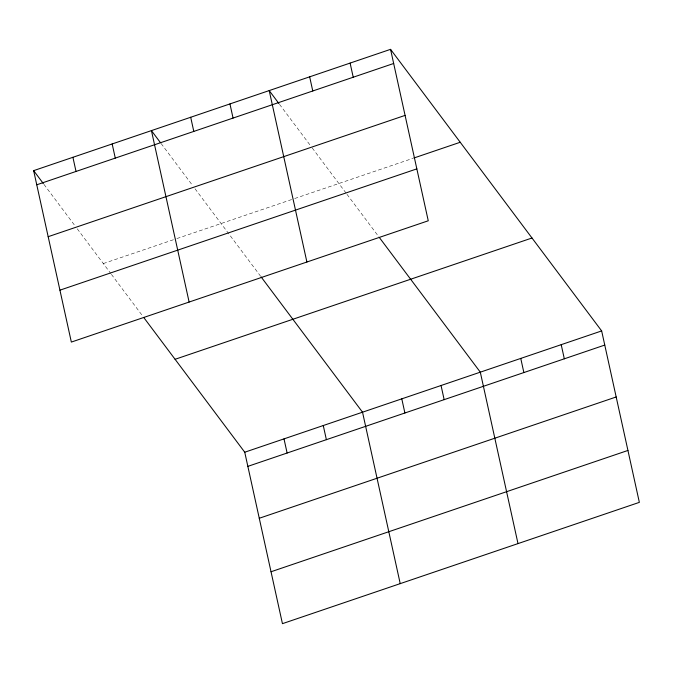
<?xml version="1.0" encoding="UTF-8"?>
<svg xmlns="http://www.w3.org/2000/svg" width="673" height="673" viewBox="0 0 673 673"><rect width="100%" height="100%" fill="white"/><g stroke="black" fill="none" stroke-linecap="round" stroke-linejoin="round"><path stroke-width="0.5" stroke-dasharray="3.37 2.52" d="M103.314 263.564L175.939 238.881M176.923 238.545L293.722 198.846M294.707 198.518L412.869 158.357M279.505 104.323L310.404 145.528M312.222 147.951L346.359 193.496M346.99 194.329L378.815 236.787M161.125 143.542L192.621 185.555M195.044 188.793L260.409 275.98M43.947 184.377L75.443 226.397M77.26 228.82L110.801 273.549M111.424 274.382L142.634 316.007"/><path stroke-width="1.01" d="M390.559 49.339L428.255 220.778L71.346 342.077L33.65 170.639L390.559 49.339L601.654 330.923L639.35 502.361L282.441 623.661L244.745 452.222L143.879 317.673M36.763 184.789L393.671 63.481M48.17 236.694L405.087 115.394M413.853 158.02L460.223 142.264M59.931 290.172L416.839 168.873M175.081 359.298L531.998 237.998M244.745 452.222L601.654 330.923M247.857 466.364L604.766 345.064M259.265 518.269L616.182 396.969M271.026 571.756L627.934 450.447M278.9 103.516L269.208 90.586L306.905 262.024M379.437 237.619L480.303 372.161L518 543.599M160.519 142.735L151.433 130.612L189.121 302.051M261.031 276.813L362.528 412.196L400.216 583.626M33.65 170.639L43.341 183.569M561.206 344.669L564.319 358.81M520.759 358.415L523.863 372.556M441.051 385.503L444.155 399.653M350.111 63.085L353.224 77.235M401.789 398.845L404.894 412.995M309.664 76.84L312.768 90.981M323.267 425.538L326.38 439.679M229.947 103.928L233.06 118.069M284.006 438.88L287.119 453.022M190.695 117.27L193.799 131.412M112.172 143.955L115.276 158.096M72.911 157.297L76.024 171.447"/></g></svg>
